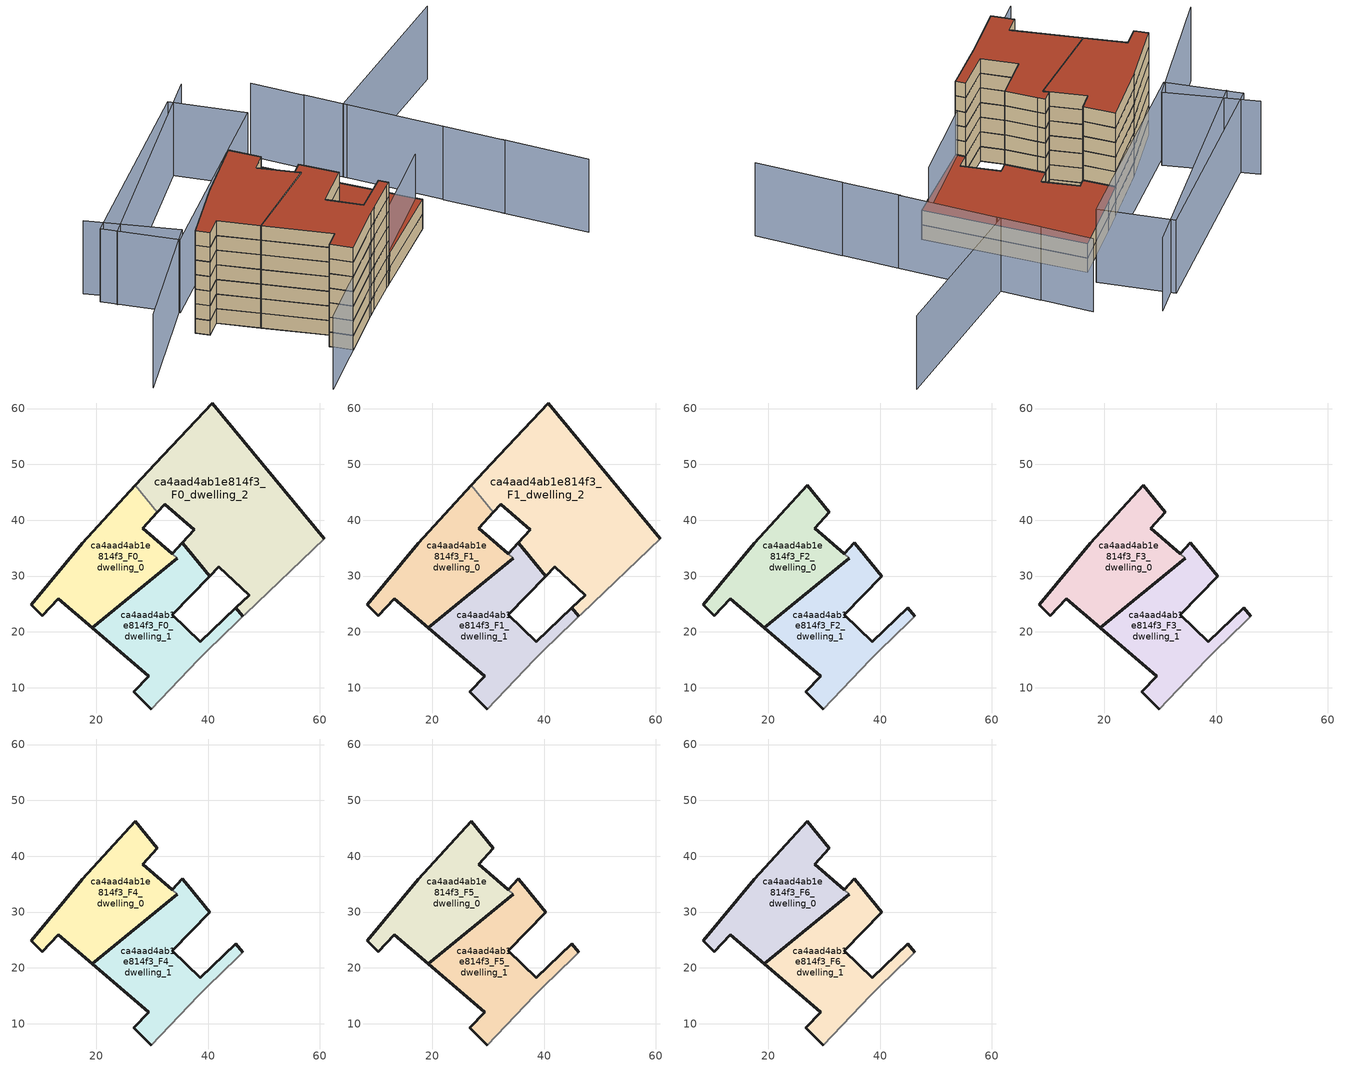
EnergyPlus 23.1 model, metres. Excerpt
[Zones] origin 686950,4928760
ca4aad4ab1e814f3_F0_dwelling_0
 floor ground (EU_floor_Construction): 34.46,33.22 34.47,33.23 33.58,34 33.57,34 28.31,38.55 30.9,41.42 26.93,46.24 17.49,35.91 8.35,24.82 10.3,22.92 13.22,25.94 19.28,20.71 z0
 wall outside (EU_wall_Construction): 30.9,41.42 28.31,38.55 33.57,34 33.58,34 / 34.47,33.23 34.46,33.22 19.28,20.71 13.22,25.94 10.3,22.92 8.35,24.82 17.49,35.91 26.93,46.24 z0:3
 wall to ca4aad4ab1e814f3_F0_dwelling_2 (EU_wall_Construction): 26.93,46.24 30.9,41.42 z0:3
 wall to ca4aad4ab1e814f3_F0_dwelling_1 (EU_wall_Construction): 33.58,34 34.47,33.23 z0:3
ca4aad4ab1e814f3_F0_dwelling_1
 floor ground (EU_floor_Construction): 38.27,15.04 39.86,16.58 45.25,21.84 46.26,22.8 45,24.32 38.65,18.23 33.62,23.06 40.32,30 36.37,34.79 35.39,35.98 33.58,34 34.47,33.23 19.28,20.71 29.35,12.05 26.73,9.27 29.83,6.19 z0
 wall outside (EU_wall_Construction): 29.83,6.19 26.73,9.27 29.35,12.05 19.28,20.71 34.47,33.23 / 33.58,34 35.39,35.98 36.37,34.79 40.32,30 33.62,23.06 38.65,18.23 45,24.32 46.26,22.8 z0:3
 wall adiabatic (EU_wall_Construction): 46.26,22.8 45.25,21.84 39.86,16.58 38.27,15.04 29.83,6.19 z0:3
ca4aad4ab1e814f3_F0_dwelling_2
 floor ground (EU_floor_Construction): 60.81,36.71 40.77,61 30.51,50.14 26.93,46.24 30.9,41.42 32.22,42.88 37.54,38.33 35.39,35.98 40.32,30 41.95,31.67 47.38,26.59 45,24.32 46.26,22.8 46.77,23.29 z0
 wall outside (EU_wall_Construction): 26.93,46.24 30.51,50.14 40.77,61 60.81,36.71 / 46.26,22.8 45,24.32 47.38,26.59 41.95,31.67 40.32,30 35.39,35.98 37.54,38.33 32.22,42.88 30.9,41.42 z0:3
 wall adiabatic (EU_wall_Construction): 60.81,36.71 46.77,23.29 46.26,22.8 z0:3
ca4aad4ab1e814f3_F1_dwelling_0
 floor to ca4aad4ab1e814f3_F0_dwelling_0 (EU_floor_Construction): 34.46,33.22 34.47,33.23 33.58,34 33.57,34 28.31,38.55 30.9,41.42 26.93,46.24 17.49,35.91 8.35,24.82 10.3,22.92 13.22,25.94 19.28,20.71 z3
 wall outside (EU_wall_Construction): 30.9,41.42 28.31,38.55 33.57,34 33.58,34 / 34.47,33.23 34.46,33.22 19.28,20.71 13.22,25.94 10.3,22.92 8.35,24.82 17.49,35.91 26.93,46.24 z3:6
 wall to ca4aad4ab1e814f3_F1_dwelling_2 (EU_wall_Construction): 26.93,46.24 30.9,41.42 z3:6
 wall to ca4aad4ab1e814f3_F1_dwelling_1 (EU_wall_Construction): 33.58,34 34.47,33.23 z3:6
ca4aad4ab1e814f3_F1_dwelling_1
 floor to ca4aad4ab1e814f3_F0_dwelling_1 (EU_floor_Construction): 38.27,15.04 39.86,16.58 45.25,21.84 46.26,22.8 45,24.32 38.65,18.23 33.62,23.06 40.32,30 36.37,34.79 35.39,35.98 33.58,34 34.47,33.23 19.28,20.71 29.35,12.05 26.73,9.27 29.83,6.19 z3
 wall outside (EU_wall_Construction): 29.83,6.19 26.73,9.27 29.35,12.05 19.28,20.71 34.47,33.23 / 33.58,34 35.39,35.98 36.37,34.79 40.32,30 33.62,23.06 38.65,18.23 45,24.32 46.26,22.8 z3:6
 wall adiabatic (EU_wall_Construction): 46.26,22.8 45.25,21.84 39.86,16.58 38.27,15.04 29.83,6.19 z3:6
ca4aad4ab1e814f3_F1_dwelling_2
 floor to ca4aad4ab1e814f3_F0_dwelling_2 (EU_floor_Construction): 60.81,36.71 40.77,61 30.51,50.14 26.93,46.24 30.9,41.42 32.22,42.88 37.54,38.33 35.39,35.98 40.32,30 41.95,31.67 47.38,26.59 45,24.32 46.26,22.8 46.77,23.29 z3
 wall outside (EU_wall_Construction): 26.93,46.24 30.51,50.14 40.77,61 60.81,36.71 / 46.26,22.8 45,24.32 47.38,26.59 41.95,31.67 40.32,30 35.39,35.98 37.54,38.33 32.22,42.88 30.9,41.42 z3:6
 wall adiabatic (EU_wall_Construction): 60.81,36.71 46.77,23.29 46.26,22.8 z3:6
 roof outside (EU_roof_Construction): 40.77,61 60.81,36.71 46.77,23.29 46.26,22.8 45,24.32 47.38,26.59 41.95,31.67 40.32,30 35.39,35.98 37.54,38.33 32.22,42.88 30.9,41.42 26.93,46.24 30.51,50.14 z6
ca4aad4ab1e814f3_F2_dwelling_0
 floor to ca4aad4ab1e814f3_F1_dwelling_0 (EU_floor_Construction): 34.46,33.22 34.47,33.23 33.58,34 33.57,34 28.31,38.55 30.9,41.42 26.93,46.24 17.49,35.91 8.35,24.82 10.3,22.92 13.22,25.94 19.28,20.71 z6
 wall outside (EU_wall_Construction): 34.47,33.23 34.46,33.22 19.28,20.71 13.22,25.94 10.3,22.92 8.35,24.82 17.49,35.91 26.93,46.24 30.9,41.42 28.31,38.55 33.57,34 33.58,34 z6:9
 wall to ca4aad4ab1e814f3_F2_dwelling_1 (EU_wall_Construction): 33.58,34 34.47,33.23 z6:9
ca4aad4ab1e814f3_F2_dwelling_1
 floor to ca4aad4ab1e814f3_F1_dwelling_1 (EU_floor_Construction): 38.27,15.04 39.86,16.58 45.25,21.84 46.26,22.8 45,24.32 38.65,18.23 33.62,23.06 40.32,30 36.37,34.79 35.39,35.98 33.58,34 34.47,33.23 19.28,20.71 29.35,12.05 26.73,9.27 29.83,6.19 z6
 wall outside (EU_wall_Construction): 29.83,6.19 26.73,9.27 29.35,12.05 19.28,20.71 34.47,33.23 / 33.58,34 35.39,35.98 36.37,34.79 40.32,30 33.62,23.06 38.65,18.23 45,24.32 46.26,22.8 z6:9
 wall adiabatic (EU_wall_Construction): 46.26,22.8 45.25,21.84 39.86,16.58 38.27,15.04 29.83,6.19 z6:9
ca4aad4ab1e814f3_F3_dwelling_0
 floor to ca4aad4ab1e814f3_F2_dwelling_0 (EU_floor_Construction): 34.46,33.22 34.47,33.23 33.58,34 33.57,34 28.31,38.55 30.9,41.42 26.93,46.24 17.49,35.91 8.35,24.82 10.3,22.92 13.22,25.94 19.28,20.71 z9
 wall outside (EU_wall_Construction): 34.47,33.23 34.46,33.22 19.28,20.71 13.22,25.94 10.3,22.92 8.35,24.82 17.49,35.91 26.93,46.24 30.9,41.42 28.31,38.55 33.57,34 33.58,34 z9:12
 wall to ca4aad4ab1e814f3_F3_dwelling_1 (EU_wall_Construction): 33.58,34 34.47,33.23 z9:12
ca4aad4ab1e814f3_F3_dwelling_1
 floor to ca4aad4ab1e814f3_F2_dwelling_1 (EU_floor_Construction): 38.27,15.04 39.86,16.58 45.25,21.84 46.26,22.8 45,24.32 38.65,18.23 33.62,23.06 40.32,30 36.37,34.79 35.39,35.98 33.58,34 34.47,33.23 19.28,20.71 29.35,12.05 26.73,9.27 29.83,6.19 z9
 wall outside (EU_wall_Construction): 29.83,6.19 26.73,9.27 29.35,12.05 19.28,20.71 34.47,33.23 / 33.58,34 35.39,35.98 36.37,34.79 40.32,30 33.62,23.06 38.65,18.23 45,24.32 46.26,22.8 z9:12
 wall adiabatic (EU_wall_Construction): 46.26,22.8 45.25,21.84 39.86,16.58 38.27,15.04 29.83,6.19 z9:12
ca4aad4ab1e814f3_F4_dwelling_0
 floor to ca4aad4ab1e814f3_F3_dwelling_0 (EU_floor_Construction): 34.46,33.22 34.47,33.23 33.58,34 33.57,34 28.31,38.55 30.9,41.42 26.93,46.24 17.49,35.91 8.35,24.82 10.3,22.92 13.22,25.94 19.28,20.71 z12
 wall outside (EU_wall_Construction): 34.47,33.23 34.46,33.22 19.28,20.71 13.22,25.94 10.3,22.92 8.35,24.82 17.49,35.91 26.93,46.24 30.9,41.42 28.31,38.55 33.57,34 33.58,34 z12:15
 wall to ca4aad4ab1e814f3_F4_dwelling_1 (EU_wall_Construction): 33.58,34 34.47,33.23 z12:15
ca4aad4ab1e814f3_F4_dwelling_1
 floor to ca4aad4ab1e814f3_F3_dwelling_1 (EU_floor_Construction): 38.27,15.04 39.86,16.58 45.25,21.84 46.26,22.8 45,24.32 38.65,18.23 33.62,23.06 40.32,30 36.37,34.79 35.39,35.98 33.58,34 34.47,33.23 19.28,20.71 29.35,12.05 26.73,9.27 29.83,6.19 z12
 wall outside (EU_wall_Construction): 29.83,6.19 26.73,9.27 29.35,12.05 19.28,20.71 34.47,33.23 / 33.58,34 35.39,35.98 36.37,34.79 40.32,30 33.62,23.06 38.65,18.23 45,24.32 46.26,22.8 z12:15
 wall adiabatic (EU_wall_Construction): 46.26,22.8 45.25,21.84 39.86,16.58 38.27,15.04 29.83,6.19 z12:15
ca4aad4ab1e814f3_F5_dwelling_0
 floor to ca4aad4ab1e814f3_F4_dwelling_0 (EU_floor_Construction): 34.46,33.22 34.47,33.23 33.58,34 33.57,34 28.31,38.55 30.9,41.42 26.93,46.24 17.49,35.91 8.35,24.82 10.3,22.92 13.22,25.94 19.28,20.71 z15
 wall outside (EU_wall_Construction): 34.47,33.23 34.46,33.22 19.28,20.71 13.22,25.94 10.3,22.92 8.35,24.82 17.49,35.91 26.93,46.24 30.9,41.42 28.31,38.55 33.57,34 33.58,34 z15:18
 wall to ca4aad4ab1e814f3_F5_dwelling_1 (EU_wall_Construction): 33.58,34 34.47,33.23 z15:18
ca4aad4ab1e814f3_F5_dwelling_1
 floor to ca4aad4ab1e814f3_F4_dwelling_1 (EU_floor_Construction): 38.27,15.04 39.86,16.58 45.25,21.84 46.26,22.8 45,24.32 38.65,18.23 33.62,23.06 40.32,30 36.37,34.79 35.39,35.98 33.58,34 34.47,33.23 19.28,20.71 29.35,12.05 26.73,9.27 29.83,6.19 z15
 wall outside (EU_wall_Construction): 29.83,6.19 26.73,9.27 29.35,12.05 19.28,20.71 34.47,33.23 / 33.58,34 35.39,35.98 36.37,34.79 40.32,30 33.62,23.06 38.65,18.23 45,24.32 46.26,22.8 z15:18
 wall adiabatic (EU_wall_Construction): 46.26,22.8 45.25,21.84 39.86,16.58 38.27,15.04 29.83,6.19 z15:18
ca4aad4ab1e814f3_F6_dwelling_0
 floor to ca4aad4ab1e814f3_F5_dwelling_0 (EU_floor_Construction): 34.46,33.22 34.47,33.23 33.58,34 33.57,34 28.31,38.55 30.9,41.42 26.93,46.24 17.49,35.91 8.35,24.82 10.3,22.92 13.22,25.94 19.28,20.71 z18
 wall outside (EU_wall_Construction): 34.47,33.23 34.46,33.22 19.28,20.71 13.22,25.94 10.3,22.92 8.35,24.82 17.49,35.91 26.93,46.24 30.9,41.42 28.31,38.55 33.57,34 33.58,34 z18:21
 wall to ca4aad4ab1e814f3_F6_dwelling_1 (EU_wall_Construction): 33.58,34 34.47,33.23 z18:21
 roof outside (EU_roof_Construction): 30.9,41.42 28.31,38.55 33.57,34 33.58,34 34.47,33.23 34.46,33.22 19.28,20.71 13.22,25.94 10.3,22.92 8.35,24.82 17.49,35.91 26.93,46.24 z21
ca4aad4ab1e814f3_F6_dwelling_1
 floor to ca4aad4ab1e814f3_F5_dwelling_1 (EU_floor_Construction): 38.27,15.04 39.86,16.58 45.25,21.84 46.26,22.8 45,24.32 38.65,18.23 33.62,23.06 40.32,30 36.37,34.79 35.39,35.98 33.58,34 34.47,33.23 19.28,20.71 29.35,12.05 26.73,9.27 29.83,6.19 z18
 wall outside (EU_wall_Construction): 29.83,6.19 26.73,9.27 29.35,12.05 19.28,20.71 34.47,33.23 / 33.58,34 35.39,35.98 36.37,34.79 40.32,30 33.62,23.06 38.65,18.23 45,24.32 46.26,22.8 z18:21
 wall adiabatic (EU_wall_Construction): 46.26,22.8 45.25,21.84 39.86,16.58 38.27,15.04 29.83,6.19 z18:21
 roof outside (EU_roof_Construction): 40.32,30 33.62,23.06 38.65,18.23 45,24.32 46.26,22.8 45.25,21.84 39.86,16.58 38.27,15.04 29.83,6.19 26.73,9.27 29.35,12.05 19.28,20.71 34.47,33.23 33.58,34 35.39,35.98 36.37,34.79 z21
shading: 20.3,-3.78 59.85,37.62 / -2.27,46.13 11.41,35.02 / 11.41,35.02 -7.22,12.08 / 85.72,21.41 75.67,34.74 / 76,34.3 68.85,43.65 / 69.06,43.41 57.25,59.03 / 57.25,59.03 86.48,81.13 / 35.54,78.73 1.06,39.97 / 57.72,58.41 52.53,65.08 / 52.57,65.02 46.44,73.03 / -1,42.36 30.58,74.71 / 30.58,74.71 41.05,64.49 / 41.05,64.49 9.47,32.14 / 9.47,32.14 -1,42.36 z0:15
[Building]
EU S2 Campaign: North Axis=0; Terrain=City; Solar Distribution=FullExterior
[Site:Location]
Bologna: Latitude=44.5; Longitude=11.25; Time Zone=1; Elevation=37
[SizingPeriod:WeatherFileDays]
AnnualSizingPeriod: Begin Month=1; Begin Day of Month=1; End Month=12; End Day of Month=31; Day of Week for Start Day=Monday; Use Weather File Daylight Saving Period=No; Use Weather File Rain and Snow Indicators=No
[MATERIAL]
EU_InternalMass_Material: Roughness=MediumRough; Thickness=0.1; Conductivity=1; Density=1800; Specific Heat=900; Thermal Absorptance=0.9; Solar Absorptance=0.7; Visible Absorptance=0.7
[MATERIAL:NOMASS] Roughness=MediumRough; Thermal Absorptance=0.9; Solar Absorptance=0.7; Visible Absorptance=0.7
Name | Thermal Resistance
EU_wall_NoMass | 0.905828
EU_roof_NoMass | 0.37593
EU_floor_NoMass | 0.67114
[CONSTRUCTION]
EU_wall_Construction: EU_wall_NoMass
EU_roof_Construction: EU_roof_NoMass
EU_floor_Construction: EU_floor_NoMass
EU_InternalMass_Construction: EU_InternalMass_Material
[ZONE] Type=1; Multiplier=1; Ceiling Height=autocalculate; Floor Area=autocalculate; Part of Total Floor Area=Yes
Name | Volume
ca4aad4ab1e814f3_F0_dwelling_0 | 863.604
ca4aad4ab1e814f3_F1_dwelling_0; ca4aad4ab1e814f3_F2_dwelling_0; ca4aad4ab1e814f3_F3_dwelling_0; ca4aad4ab1e814f3_F4_dwelling_0; ca4aad4ab1e814f3_F5_dwelling_0; ca4aad4ab1e814f3_F6_dwelling_0 | 863.603
ca4aad4ab1e814f3_F0_dwelling_1 | 884.497
ca4aad4ab1e814f3_F1_dwelling_1; ca4aad4ab1e814f3_F2_dwelling_1; ca4aad4ab1e814f3_F3_dwelling_1; ca4aad4ab1e814f3_F4_dwelling_1; ca4aad4ab1e814f3_F5_dwelling_1; ca4aad4ab1e814f3_F6_dwelling_1 | 884.495
ca4aad4ab1e814f3_F0_dwelling_2 | 1748.07
ca4aad4ab1e814f3_F1_dwelling_2 | 1748.08
[INTERNALMASS] Construction=EU_InternalMass_Construction
Name | Zone or ZoneList | Surface Area
ca4aad4ab1e814f3_F0_dwelling_0_EU_InternalMass | ca4aad4ab1e814f3_F0_dwelling_0 | 287.868
ca4aad4ab1e814f3_F0_dwelling_1_EU_InternalMass | ca4aad4ab1e814f3_F0_dwelling_1 | 294.832
ca4aad4ab1e814f3_F0_dwelling_2_EU_InternalMass | ca4aad4ab1e814f3_F0_dwelling_2 | 582.692
ca4aad4ab1e814f3_F1_dwelling_0_EU_InternalMass | ca4aad4ab1e814f3_F1_dwelling_0 | 287.868
ca4aad4ab1e814f3_F1_dwelling_1_EU_InternalMass | ca4aad4ab1e814f3_F1_dwelling_1 | 294.832
ca4aad4ab1e814f3_F1_dwelling_2_EU_InternalMass | ca4aad4ab1e814f3_F1_dwelling_2 | 582.692
ca4aad4ab1e814f3_F2_dwelling_0_EU_InternalMass | ca4aad4ab1e814f3_F2_dwelling_0 | 582.706
ca4aad4ab1e814f3_F2_dwelling_1_EU_InternalMass | ca4aad4ab1e814f3_F2_dwelling_1 | 582.684
ca4aad4ab1e814f3_F3_dwelling_0_EU_InternalMass | ca4aad4ab1e814f3_F3_dwelling_0 | 582.706
ca4aad4ab1e814f3_F3_dwelling_1_EU_InternalMass | ca4aad4ab1e814f3_F3_dwelling_1 | 582.684
ca4aad4ab1e814f3_F4_dwelling_0_EU_InternalMass | ca4aad4ab1e814f3_F4_dwelling_0 | 582.706
ca4aad4ab1e814f3_F4_dwelling_1_EU_InternalMass | ca4aad4ab1e814f3_F4_dwelling_1 | 582.684
ca4aad4ab1e814f3_F5_dwelling_0_EU_InternalMass | ca4aad4ab1e814f3_F5_dwelling_0 | 582.706
ca4aad4ab1e814f3_F5_dwelling_1_EU_InternalMass | ca4aad4ab1e814f3_F5_dwelling_1 | 582.684
ca4aad4ab1e814f3_F6_dwelling_0_EU_InternalMass | ca4aad4ab1e814f3_F6_dwelling_0 | 582.706
ca4aad4ab1e814f3_F6_dwelling_1_EU_InternalMass | ca4aad4ab1e814f3_F6_dwelling_1 | 582.684
[OTHEREQUIPMENT] Fuel Type=Electricity; Design Level Calculation Method=Watts/Area; Power per Zone Floor Area=1; Fraction Latent=0; Fraction Radiant=0; Fraction Lost=0; Carbon Dioxide Generation Rate=0; EndUse Subcategory=EU_Step8_InternalGains
Name | Zone or ZoneList or Space or SpaceList | Schedule
EU_Step8_InternalGain_ca4aad4ab1e814f3_F0_dwelling_0_f000 | ca4aad4ab1e814f3_F0_dwelling_0 | EU_Step8_GainSchedule_ca4aad4ab1e814f3_F0_dwelling_0_f000
EU_Step8_InternalGain_ca4aad4ab1e814f3_F0_dwelling_1_f000 | ca4aad4ab1e814f3_F0_dwelling_1 | EU_Step8_GainSchedule_ca4aad4ab1e814f3_F0_dwelling_1_f000
EU_Step8_InternalGain_ca4aad4ab1e814f3_F0_dwelling_2_f000 | ca4aad4ab1e814f3_F0_dwelling_2 | EU_Step8_GainSchedule_ca4aad4ab1e814f3_F0_dwelling_2_f000
EU_Step8_InternalGain_ca4aad4ab1e814f3_F1_dwelling_0_f000 | ca4aad4ab1e814f3_F1_dwelling_0 | EU_Step8_GainSchedule_ca4aad4ab1e814f3_F1_dwelling_0_f000
EU_Step8_InternalGain_ca4aad4ab1e814f3_F1_dwelling_1_f000 | ca4aad4ab1e814f3_F1_dwelling_1 | EU_Step8_GainSchedule_ca4aad4ab1e814f3_F1_dwelling_1_f000
EU_Step8_InternalGain_ca4aad4ab1e814f3_F1_dwelling_2_f000 | ca4aad4ab1e814f3_F1_dwelling_2 | EU_Step8_GainSchedule_ca4aad4ab1e814f3_F1_dwelling_2_f000
EU_Step8_InternalGain_ca4aad4ab1e814f3_F2_dwelling_0_f000 | ca4aad4ab1e814f3_F2_dwelling_0 | EU_Step8_GainSchedule_ca4aad4ab1e814f3_F2_dwelling_0_f000
EU_Step8_InternalGain_ca4aad4ab1e814f3_F2_dwelling_1_f000 | ca4aad4ab1e814f3_F2_dwelling_1 | EU_Step8_GainSchedule_ca4aad4ab1e814f3_F2_dwelling_1_f000
EU_Step8_InternalGain_ca4aad4ab1e814f3_F3_dwelling_0_f000 | ca4aad4ab1e814f3_F3_dwelling_0 | EU_Step8_GainSchedule_ca4aad4ab1e814f3_F3_dwelling_0_f000
EU_Step8_InternalGain_ca4aad4ab1e814f3_F3_dwelling_1_f000 | ca4aad4ab1e814f3_F3_dwelling_1 | EU_Step8_GainSchedule_ca4aad4ab1e814f3_F3_dwelling_1_f000
EU_Step8_InternalGain_ca4aad4ab1e814f3_F4_dwelling_0_f000 | ca4aad4ab1e814f3_F4_dwelling_0 | EU_Step8_GainSchedule_ca4aad4ab1e814f3_F4_dwelling_0_f000
EU_Step8_InternalGain_ca4aad4ab1e814f3_F4_dwelling_1_f000 | ca4aad4ab1e814f3_F4_dwelling_1 | EU_Step8_GainSchedule_ca4aad4ab1e814f3_F4_dwelling_1_f000
EU_Step8_InternalGain_ca4aad4ab1e814f3_F5_dwelling_0_f000 | ca4aad4ab1e814f3_F5_dwelling_0 | EU_Step8_GainSchedule_ca4aad4ab1e814f3_F5_dwelling_0_f000
EU_Step8_InternalGain_ca4aad4ab1e814f3_F5_dwelling_1_f000 | ca4aad4ab1e814f3_F5_dwelling_1 | EU_Step8_GainSchedule_ca4aad4ab1e814f3_F5_dwelling_1_f000
EU_Step8_InternalGain_ca4aad4ab1e814f3_F6_dwelling_0_f000 | ca4aad4ab1e814f3_F6_dwelling_0 | EU_Step8_GainSchedule_ca4aad4ab1e814f3_F6_dwelling_0_f000
EU_Step8_InternalGain_ca4aad4ab1e814f3_F6_dwelling_1_f000 | ca4aad4ab1e814f3_F6_dwelling_1 | EU_Step8_GainSchedule_ca4aad4ab1e814f3_F6_dwelling_1_f000
[ZONEVENTILATION:DESIGNFLOWRATE] Schedule=EU_AlwaysOn; Design Flow Rate Calculation Method=AirChanges/Hour; Air Changes per Hour=0.73129; Ventilation Type=Natural; Fan Pressure Rise=0; Fan Total Efficiency=1; Constant Term Coefficient=1; Temperature Term Coefficient=0; Velocity Term Coefficient=0; Velocity Squared Term Coefficient=0; Minimum Indoor Temperature=-100; Maximum Indoor Temperature=100; Delta Temperature=-100; Minimum Outdoor Temperature=-100; Maximum Outdoor Temperature=100; Maximum Wind Speed=40
Name | Zone or ZoneList or Space or SpaceList
EU_ConstantAir_ca4aad4ab1e814f3_F0_dwelling_0 | ca4aad4ab1e814f3_F0_dwelling_0
EU_ConstantAir_ca4aad4ab1e814f3_F0_dwelling_1 | ca4aad4ab1e814f3_F0_dwelling_1
EU_ConstantAir_ca4aad4ab1e814f3_F0_dwelling_2 | ca4aad4ab1e814f3_F0_dwelling_2
EU_ConstantAir_ca4aad4ab1e814f3_F1_dwelling_0 | ca4aad4ab1e814f3_F1_dwelling_0
EU_ConstantAir_ca4aad4ab1e814f3_F1_dwelling_1 | ca4aad4ab1e814f3_F1_dwelling_1
EU_ConstantAir_ca4aad4ab1e814f3_F1_dwelling_2 | ca4aad4ab1e814f3_F1_dwelling_2
EU_ConstantAir_ca4aad4ab1e814f3_F2_dwelling_0 | ca4aad4ab1e814f3_F2_dwelling_0
EU_ConstantAir_ca4aad4ab1e814f3_F2_dwelling_1 | ca4aad4ab1e814f3_F2_dwelling_1
EU_ConstantAir_ca4aad4ab1e814f3_F3_dwelling_0 | ca4aad4ab1e814f3_F3_dwelling_0
EU_ConstantAir_ca4aad4ab1e814f3_F3_dwelling_1 | ca4aad4ab1e814f3_F3_dwelling_1
EU_ConstantAir_ca4aad4ab1e814f3_F4_dwelling_0 | ca4aad4ab1e814f3_F4_dwelling_0
EU_ConstantAir_ca4aad4ab1e814f3_F4_dwelling_1 | ca4aad4ab1e814f3_F4_dwelling_1
EU_ConstantAir_ca4aad4ab1e814f3_F5_dwelling_0 | ca4aad4ab1e814f3_F5_dwelling_0
EU_ConstantAir_ca4aad4ab1e814f3_F5_dwelling_1 | ca4aad4ab1e814f3_F5_dwelling_1
EU_ConstantAir_ca4aad4ab1e814f3_F6_dwelling_0 | ca4aad4ab1e814f3_F6_dwelling_0
EU_ConstantAir_ca4aad4ab1e814f3_F6_dwelling_1 | ca4aad4ab1e814f3_F6_dwelling_1
[HVACTEMPLATE:THERMOSTAT] Constant Heating Setpoint=20; Constant Cooling Setpoint=50
EU_HeatOnly_ca4aad4ab1e814f3_F0_dwelling_0; EU_HeatOnly_ca4aad4ab1e814f3_F0_dwelling_1; EU_HeatOnly_ca4aad4ab1e814f3_F0_dwelling_2; EU_HeatOnly_ca4aad4ab1e814f3_F1_dwelling_0; EU_HeatOnly_ca4aad4ab1e814f3_F1_dwelling_1; EU_HeatOnly_ca4aad4ab1e814f3_F1_dwelling_2; EU_HeatOnly_ca4aad4ab1e814f3_F2_dwelling_0; EU_HeatOnly_ca4aad4ab1e814f3_F2_dwelling_1; EU_HeatOnly_ca4aad4ab1e814f3_F3_dwelling_0; EU_HeatOnly_ca4aad4ab1e814f3_F3_dwelling_1; EU_HeatOnly_ca4aad4ab1e814f3_F4_dwelling_0; EU_HeatOnly_ca4aad4ab1e814f3_F4_dwelling_1; EU_HeatOnly_ca4aad4ab1e814f3_F5_dwelling_0; EU_HeatOnly_ca4aad4ab1e814f3_F5_dwelling_1; EU_HeatOnly_ca4aad4ab1e814f3_F6_dwelling_0; EU_HeatOnly_ca4aad4ab1e814f3_F6_dwelling_1
[HVACTEMPLATE:ZONE:IDEALLOADSAIRSYSTEM] System Availability Schedule=EU_AlwaysOn; Maximum Heating Supply Air Temperature=50; Minimum Cooling Supply Air Temperature=13; Maximum Heating Supply Air Humidity Ratio=0.0156; Minimum Cooling Supply Air Humidity Ratio=0.0077; Heating Limit=NoLimit; Cooling Limit=NoLimit; Heating Availability Schedule=EU_AlwaysOn; Cooling Availability Schedule=EU_CoolingOff; Dehumidification Control Type=ConstantSensibleHeatRatio; Cooling Sensible Heat Ratio=0.7; Dehumidification Setpoint=60; Humidification Control Type=None; Humidification Setpoint=30; Outdoor Air Method=None; Outdoor Air Flow Rate per Person=0.00944; Outdoor Air Flow Rate per Zone Floor Area=0; Outdoor Air Flow Rate per Zone=0; Demand Controlled Ventilation Type=None; Outdoor Air Economizer Type=NoEconomizer; Heat Recovery Type=None; Sensible Heat Recovery Effectiveness=0.7; Latent Heat Recovery Effectiveness=0.65
Name | Template Thermostat
ca4aad4ab1e814f3_F0_dwelling_0 | EU_HeatOnly_ca4aad4ab1e814f3_F0_dwelling_0
ca4aad4ab1e814f3_F0_dwelling_1 | EU_HeatOnly_ca4aad4ab1e814f3_F0_dwelling_1
ca4aad4ab1e814f3_F0_dwelling_2 | EU_HeatOnly_ca4aad4ab1e814f3_F0_dwelling_2
ca4aad4ab1e814f3_F1_dwelling_0 | EU_HeatOnly_ca4aad4ab1e814f3_F1_dwelling_0
ca4aad4ab1e814f3_F1_dwelling_1 | EU_HeatOnly_ca4aad4ab1e814f3_F1_dwelling_1
ca4aad4ab1e814f3_F1_dwelling_2 | EU_HeatOnly_ca4aad4ab1e814f3_F1_dwelling_2
ca4aad4ab1e814f3_F2_dwelling_0 | EU_HeatOnly_ca4aad4ab1e814f3_F2_dwelling_0
ca4aad4ab1e814f3_F2_dwelling_1 | EU_HeatOnly_ca4aad4ab1e814f3_F2_dwelling_1
ca4aad4ab1e814f3_F3_dwelling_0 | EU_HeatOnly_ca4aad4ab1e814f3_F3_dwelling_0
ca4aad4ab1e814f3_F3_dwelling_1 | EU_HeatOnly_ca4aad4ab1e814f3_F3_dwelling_1
ca4aad4ab1e814f3_F4_dwelling_0 | EU_HeatOnly_ca4aad4ab1e814f3_F4_dwelling_0
ca4aad4ab1e814f3_F4_dwelling_1 | EU_HeatOnly_ca4aad4ab1e814f3_F4_dwelling_1
ca4aad4ab1e814f3_F5_dwelling_0 | EU_HeatOnly_ca4aad4ab1e814f3_F5_dwelling_0
ca4aad4ab1e814f3_F5_dwelling_1 | EU_HeatOnly_ca4aad4ab1e814f3_F5_dwelling_1
ca4aad4ab1e814f3_F6_dwelling_0 | EU_HeatOnly_ca4aad4ab1e814f3_F6_dwelling_0
ca4aad4ab1e814f3_F6_dwelling_1 | EU_HeatOnly_ca4aad4ab1e814f3_F6_dwelling_1
[SIZING:ZONE] Zone Cooling Design Supply Air Temperature Input Method=SupplyAirTemperature; Zone Cooling Design Supply Air Temperature=13; Zone Heating Design Supply Air Temperature Input Method=SupplyAirTemperature; Zone Heating Design Supply Air Temperature=50; Zone Cooling Design Supply Air Humidity Ratio=0.008; Zone Heating Design Supply Air Humidity Ratio=0.008; Cooling Design Air Flow Method=DesignDay; Cooling Design Air Flow Rate=0; Cooling Minimum Air Flow per Zone Floor Area=0.000762; Cooling Minimum Air Flow=0; Cooling Minimum Air Flow Fraction=0.2; Heating Design Air Flow Method=DesignDay; Heating Design Air Flow Rate=0; Heating Maximum Air Flow per Zone Floor Area=0.002032; Heating Maximum Air Flow=0.141576; Heating Maximum Air Flow Fraction=0.3; Account for Dedicated Outdoor Air System=No; Dedicated Outdoor Air System Control Strategy=NeutralSupplyAir; Dedicated Outdoor Air Low Setpoint Temperature for Design=autosize; Dedicated Outdoor Air High Setpoint Temperature for Design=autosize; Zone Load Sizing Method=Sensible Load Only No Latent Load; Zone Latent Cooling Design Supply Air Humidity Ratio Input Method=HumidityRatioDifference; Zone Cooling Design Supply Air Humidity Ratio Difference=0.005; Zone Latent Heating Design Supply Air Humidity Ratio Input Method=HumidityRatioDifference; Zone Humidification Design Supply Air Humidity Ratio Difference=0.005
ca4aad4ab1e814f3_F0_dwelling_0; ca4aad4ab1e814f3_F0_dwelling_1; ca4aad4ab1e814f3_F0_dwelling_2; ca4aad4ab1e814f3_F1_dwelling_0; ca4aad4ab1e814f3_F1_dwelling_1; ca4aad4ab1e814f3_F1_dwelling_2; ca4aad4ab1e814f3_F2_dwelling_0; ca4aad4ab1e814f3_F2_dwelling_1; ca4aad4ab1e814f3_F3_dwelling_0; ca4aad4ab1e814f3_F3_dwelling_1; ca4aad4ab1e814f3_F4_dwelling_0; ca4aad4ab1e814f3_F4_dwelling_1; ca4aad4ab1e814f3_F5_dwelling_0; ca4aad4ab1e814f3_F5_dwelling_1; ca4aad4ab1e814f3_F6_dwelling_0; ca4aad4ab1e814f3_F6_dwelling_1
[SCHEDULE:CONSTANT]
Name | Hourly Value
EU_AlwaysOn | 1
EU_CoolingOff | 0
[SCHEDULE:FILE] Column Number=1; Rows to Skip at Top=0; Number of Hours of Data=8760; Column Separator=Comma; Interpolate to Timestep=No; Minutes per Item=60; Adjust Schedule for Daylight Savings=Yes
Name | File
EU_Step8_GainSchedule_ca4aad4ab1e814f3_F0_dwelling_0_f000 | ../../schedules/ca4aad4ab1e814f3/ca4aad4ab1e814f3_F0_dwelling_0_f000_gain.csv
EU_Step8_GainSchedule_ca4aad4ab1e814f3_F0_dwelling_1_f000 | ../../schedules/ca4aad4ab1e814f3/ca4aad4ab1e814f3_F0_dwelling_1_f000_gain.csv
EU_Step8_GainSchedule_ca4aad4ab1e814f3_F0_dwelling_2_f000 | ../../schedules/ca4aad4ab1e814f3/ca4aad4ab1e814f3_F0_dwelling_2_f000_gain.csv
EU_Step8_GainSchedule_ca4aad4ab1e814f3_F1_dwelling_0_f000 | ../../schedules/ca4aad4ab1e814f3/ca4aad4ab1e814f3_F1_dwelling_0_f000_gain.csv
EU_Step8_GainSchedule_ca4aad4ab1e814f3_F1_dwelling_1_f000 | ../../schedules/ca4aad4ab1e814f3/ca4aad4ab1e814f3_F1_dwelling_1_f000_gain.csv
EU_Step8_GainSchedule_ca4aad4ab1e814f3_F1_dwelling_2_f000 | ../../schedules/ca4aad4ab1e814f3/ca4aad4ab1e814f3_F1_dwelling_2_f000_gain.csv
EU_Step8_GainSchedule_ca4aad4ab1e814f3_F2_dwelling_0_f000 | ../../schedules/ca4aad4ab1e814f3/ca4aad4ab1e814f3_F2_dwelling_0_f000_gain.csv
EU_Step8_GainSchedule_ca4aad4ab1e814f3_F2_dwelling_1_f000 | ../../schedules/ca4aad4ab1e814f3/ca4aad4ab1e814f3_F2_dwelling_1_f000_gain.csv
EU_Step8_GainSchedule_ca4aad4ab1e814f3_F3_dwelling_0_f000 | ../../schedules/ca4aad4ab1e814f3/ca4aad4ab1e814f3_F3_dwelling_0_f000_gain.csv
EU_Step8_GainSchedule_ca4aad4ab1e814f3_F3_dwelling_1_f000 | ../../schedules/ca4aad4ab1e814f3/ca4aad4ab1e814f3_F3_dwelling_1_f000_gain.csv
EU_Step8_GainSchedule_ca4aad4ab1e814f3_F4_dwelling_0_f000 | ../../schedules/ca4aad4ab1e814f3/ca4aad4ab1e814f3_F4_dwelling_0_f000_gain.csv
EU_Step8_GainSchedule_ca4aad4ab1e814f3_F4_dwelling_1_f000 | ../../schedules/ca4aad4ab1e814f3/ca4aad4ab1e814f3_F4_dwelling_1_f000_gain.csv
EU_Step8_GainSchedule_ca4aad4ab1e814f3_F5_dwelling_0_f000 | ../../schedules/ca4aad4ab1e814f3/ca4aad4ab1e814f3_F5_dwelling_0_f000_gain.csv
EU_Step8_GainSchedule_ca4aad4ab1e814f3_F5_dwelling_1_f000 | ../../schedules/ca4aad4ab1e814f3/ca4aad4ab1e814f3_F5_dwelling_1_f000_gain.csv
EU_Step8_GainSchedule_ca4aad4ab1e814f3_F6_dwelling_0_f000 | ../../schedules/ca4aad4ab1e814f3/ca4aad4ab1e814f3_F6_dwelling_0_f000_gain.csv
EU_Step8_GainSchedule_ca4aad4ab1e814f3_F6_dwelling_1_f000 | ../../schedules/ca4aad4ab1e814f3/ca4aad4ab1e814f3_F6_dwelling_1_f000_gain.csv
